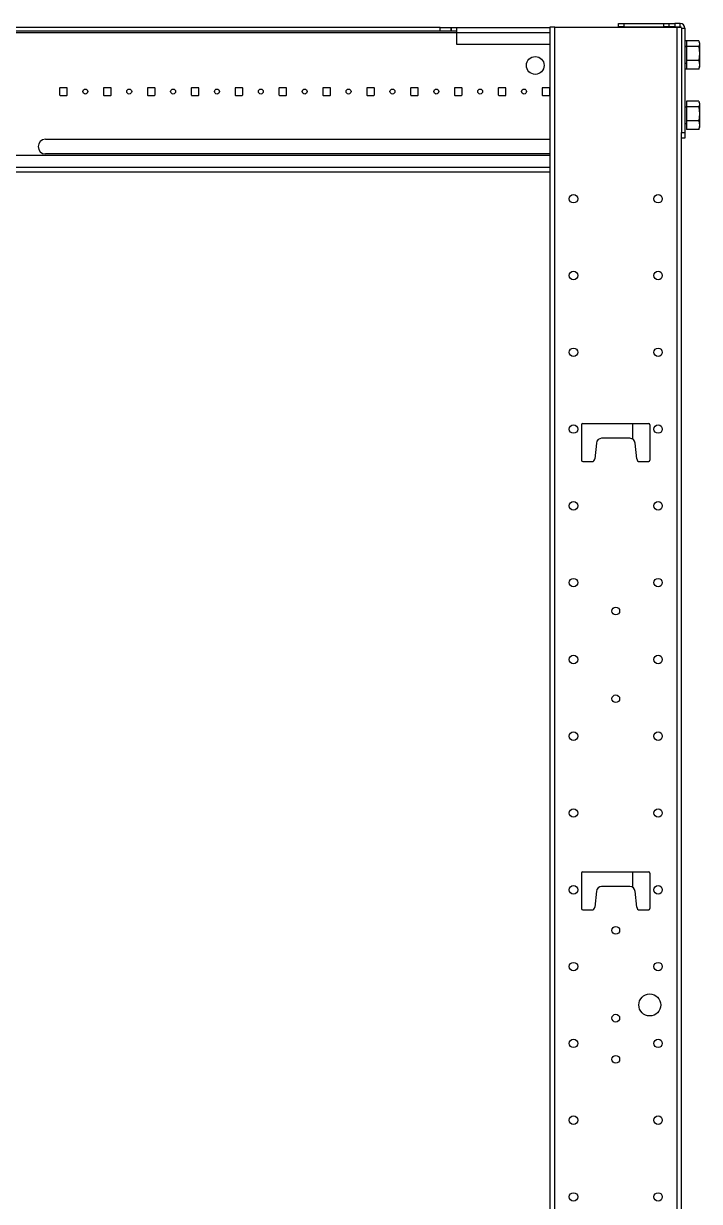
# Model space of a CAD drawing. Extents: x 8 to 102, y 11 to 162.
# Drawn here: x 80.58 to 95.98, y 80.26 to 107.1 of the extents above; entities that cross this region are included whole.
import ezdxf

# ---------------------------------------------------------------- set-up
doc = ezdxf.new("R2010")
doc.units = 0
doc.header["$MEASUREMENT"] = 0
doc.layers.add('TFR-TRI3', color=7, linetype='CONTINUOUS')

msp = doc.modelspace()

# ---------------------------------------------------------------- linework, layer by layer
at = {"layer": 'TFR-TRI3', "color": 30, "linetype": 'CONTINUOUS'}
for p, q in [((70.698, 106.902), (90.448, 106.902)), ((90.073, 107.01), (71.073, 107.01)), ((90.073, 106.932), (71.073, 106.932)), ((90.073, 106.932), (90.073, 107.01)), ((90.073, 107.01), (90.198, 107.01)), ((90.198, 106.932), (90.073, 106.932)), ((90.198, 107.01), (90.289, 107.01)), ((90.289, 106.932), (90.198, 106.932)), ((90.289, 107.01), (90.323, 107.01)), ((90.323, 106.932), (90.289, 106.932)), ((90.323, 107.01), (90.323, 107.01)), ((90.323, 107.01), (90.323, 106.932)), ((90.323, 106.963), (90.323, 107.01)), ((90.323, 106.932), (90.323, 106.963)), ((90.325, 106.932), (90.323, 106.932)), ((90.323, 106.932), (90.323, 106.932)), ((90.333, 106.932), (90.325, 106.932)), ((90.329, 107.01), (90.336, 107.01)), ((90.347, 106.932), (90.333, 106.932)), ((90.336, 107.01), (90.352, 107.01)), ((90.365, 106.932), (90.347, 106.932)), ((90.352, 107.01), (90.371, 107.01)), ((90.386, 106.932), (90.365, 106.932)), ((90.371, 107.01), (90.392, 107.01)), ((90.406, 106.932), (90.386, 106.932)), ((90.392, 107.01), (90.412, 107.01)), ((90.425, 106.932), (90.406, 106.932)), ((90.412, 107.01), (90.429, 107.01)), ((90.439, 106.932), (90.425, 106.932)), ((90.429, 107.01), (90.442, 107.01)), ((90.447, 106.932), (90.439, 106.932)), ((90.442, 107.01), (90.448, 107.01)), ((90.448, 106.932), (90.447, 106.932)), ((90.448, 107.01), (90.448, 107.01)), ((90.448, 107.01), (90.448, 107.01)), ((90.448, 107.01), (90.448, 106.975)), ((90.448, 107.01), (92.576, 107.01)), ((90.448, 107.01), (90.448, 107.01)), ((90.448, 106.975), (90.448, 106.902)), ((90.448, 106.902), (92.576, 106.902)), ((90.448, 106.902), (90.448, 106.63)), ((90.448, 106.63), (92.576, 106.63)), ((81.398, 105.631), (81.398, 105.476)), ((81.563, 105.641), (81.408, 105.641)), ((81.573, 105.476), (81.573, 105.631)), ((82.398, 105.631), (82.398, 105.476)), ((82.563, 105.641), (82.408, 105.641)), ((82.573, 105.476), (82.573, 105.631)), ((83.398, 105.631), (83.398, 105.476)), ((83.563, 105.641), (83.408, 105.641)), ((83.573, 105.476), (83.573, 105.631)), ((84.398, 105.631), (84.398, 105.476)), ((84.563, 105.641), (84.408, 105.641)), ((84.573, 105.476), (84.573, 105.631)), ((85.398, 105.631), (85.398, 105.476)), ((85.563, 105.641), (85.408, 105.641)), ((85.573, 105.476), (85.573, 105.631)), ((86.398, 105.631), (86.398, 105.476)), ((86.563, 105.641), (86.408, 105.641)), ((86.573, 105.476), (86.573, 105.631)), ((87.398, 105.631), (87.398, 105.476)), ((87.563, 105.641), (87.408, 105.641)), ((87.573, 105.476), (87.573, 105.631)), ((88.398, 105.631), (88.398, 105.476)), ((88.563, 105.641), (88.408, 105.641)), ((88.573, 105.476), (88.573, 105.631)), ((89.398, 105.631), (89.398, 105.476)), ((89.563, 105.641), (89.408, 105.641)), ((89.573, 105.476), (89.573, 105.631)), ((90.398, 105.631), (90.398, 105.476)), ((90.563, 105.641), (90.408, 105.641)), ((90.573, 105.476), (90.573, 105.631)), ((91.398, 105.631), (91.398, 105.476)), ((91.563, 105.641), (91.408, 105.641)), ((91.573, 105.466), (91.573, 105.631)), ((92.398, 105.631), (92.398, 105.476)), ((92.563, 105.641), (92.408, 105.641)), ((92.573, 105.476), (92.573, 105.631)), ((81.408, 105.466), (81.563, 105.466)), ((82.408, 105.466), (82.563, 105.466)), ((83.408, 105.466), (83.563, 105.466)), ((84.408, 105.466), (84.563, 105.466)), ((85.408, 105.466), (85.563, 105.466)), ((86.408, 105.466), (86.563, 105.466)), ((87.408, 105.466), (87.563, 105.466)), ((88.408, 105.466), (88.563, 105.466)), ((89.408, 105.466), (89.563, 105.466)), ((90.408, 105.466), (90.563, 105.466)), ((91.408, 105.466), (91.573, 105.466)), ((92.408, 105.466), (92.563, 105.466)), ((81.076, 104.466), (92.576, 104.466)), ((92.576, 104.097), (68.577, 104.097)), ((92.576, 104.13), (81.076, 104.13)), ((92.576, 103.826), (68.577, 103.826)), ((92.576, 103.717), (68.577, 103.717))]:
    msp.add_line(p, q, dxfattribs=at)
at = {"layer": 'TFR-TRI3', "color": 151, "linetype": 'CONTINUOUS'}
for p, q in [((92.608, 107.017), (92.576, 107.017)), ((92.576, 107.017), (92.576, 11.26)), ((92.685, 107.017), (92.608, 107.017)), ((92.685, 107.017), (95.468, 107.017)), ((92.685, 11.26), (92.685, 107.017)), ((95.468, 107.017), (95.545, 107.017)), ((95.468, 107.017), (95.468, 11.26)), ((95.545, 107.017), (95.576, 107.017)), ((95.576, 13.694), (95.576, 104.587)), ((93.326, 97.99), (94.826, 97.99)), ((93.296, 97.96), (93.296, 97.15)), ((94.856, 97.96), (94.856, 97.15)), ((93.635, 97.543), (93.596, 97.18)), ((94.398, 97.65), (93.754, 97.65)), ((94.556, 97.18), (94.518, 97.543)), ((93.326, 97.12), (93.536, 97.12)), ((94.616, 97.12), (94.826, 97.12)), ((93.296, 87.742), (93.296, 86.932)), ((93.326, 87.772), (94.826, 87.772)), ((94.856, 87.742), (94.856, 86.932)), ((93.635, 87.325), (93.596, 86.962)), ((94.398, 87.432), (93.754, 87.432)), ((94.556, 86.962), (94.518, 87.325)), ((93.326, 86.902), (93.536, 86.902)), ((94.616, 86.902), (94.826, 86.902))]:
    msp.add_line(p, q, dxfattribs=at)
at = {"layer": 'TFR-TRI3', "color": 11, "linetype": 'CONTINUOUS'}
for p, q in [((94.136, 107.103), (94.173, 107.103)), ((94.136, 107.025), (94.136, 107.103)), ((94.173, 107.025), (94.136, 107.025)), ((94.173, 107.103), (94.261, 107.103)), ((94.261, 107.025), (94.173, 107.025)), ((94.261, 107.103), (94.261, 107.025)), ((94.261, 107.103), (95.171, 107.103)), ((94.261, 107.025), (95.171, 107.025)), ((95.171, 107.103), (95.26, 107.103)), ((95.171, 107.025), (95.171, 107.103)), ((95.26, 107.025), (95.171, 107.025)), ((95.26, 107.103), (95.296, 107.103)), ((95.296, 107.025), (95.26, 107.025)), ((95.296, 107.025), (95.296, 107.103)), ((95.296, 107.103), (95.333, 107.103)), ((95.333, 107.025), (95.296, 107.025)), ((95.333, 107.103), (95.421, 107.103)), ((95.421, 107.025), (95.333, 107.025)), ((95.546, 107.103), (95.421, 107.103)), ((95.421, 107.103), (95.421, 107.025)), ((95.421, 107.025), (95.546, 107.025)), ((95.546, 107.025), (95.546, 107.103)), ((95.576, 106.995), (95.654, 106.995)), ((95.576, 106.995), (95.576, 104.617)), ((95.654, 106.995), (95.654, 104.617)), ((95.576, 104.617), (95.654, 104.617)), ((95.576, 104.529), (95.576, 104.617)), ((95.576, 104.492), (95.576, 104.529)), ((95.654, 104.492), (95.576, 104.492)), ((95.654, 104.617), (95.654, 104.529)), ((95.654, 104.529), (95.654, 104.492))]:
    msp.add_line(p, q, dxfattribs=at)
at = {"layer": 'TFR-TRI3', "color": 3, "linetype": 'CONTINUOUS'}
for p, q in [((95.688, 106.707), (95.654, 106.707)), ((95.688, 106.582), (95.654, 106.582)), ((95.688, 106.707), (95.688, 106.582)), ((95.972, 106.707), (95.688, 106.707)), ((95.972, 106.582), (95.688, 106.582)), ((95.688, 106.582), (95.688, 106.261)), ((95.972, 106.707), (95.983, 106.645)), ((95.976, 106.597), (95.972, 106.582)), ((95.972, 106.582), (95.983, 106.422)), ((95.983, 106.645), (95.976, 106.597)), ((95.983, 106.666), (95.977, 106.689)), ((95.983, 106.666), (95.983, 106.661)), ((95.983, 106.661), (95.983, 106.645)), ((95.983, 106.645), (95.983, 106.556)), ((95.688, 106.573), (95.654, 106.573)), ((95.983, 106.422), (95.972, 106.261)), ((95.983, 106.556), (95.983, 106.422)), ((95.983, 106.422), (95.983, 106.277)), ((95.654, 106.198), (95.688, 106.198)), ((95.688, 106.063), (95.654, 106.063)), ((95.972, 106.261), (95.688, 106.261)), ((95.688, 106.261), (95.688, 106.063)), ((95.972, 106.063), (95.688, 106.063)), ((95.972, 106.261), (95.983, 106.162)), ((95.983, 106.162), (95.972, 106.063)), ((95.972, 106.063), (95.976, 106.078)), ((95.976, 106.078), (95.983, 106.125)), ((95.983, 106.277), (95.983, 106.162)), ((95.983, 106.162), (95.983, 106.106)), ((95.983, 106.106), (95.983, 106.125)), ((95.688, 105.332), (95.688, 105.207)), ((95.972, 105.332), (95.688, 105.332)), ((95.972, 105.332), (95.983, 105.27)), ((95.983, 105.27), (95.976, 105.222)), ((95.983, 105.291), (95.977, 105.314)), ((95.983, 105.291), (95.983, 105.286)), ((95.983, 105.286), (95.983, 105.27)), ((95.983, 105.27), (95.983, 105.181)), ((95.688, 105.198), (95.654, 105.198)), ((95.688, 105.207), (95.688, 104.886)), ((95.972, 105.207), (95.688, 105.207)), ((95.976, 105.222), (95.972, 105.207)), ((95.972, 105.207), (95.983, 105.047)), ((95.983, 105.047), (95.972, 104.886)), ((95.983, 105.181), (95.983, 105.047)), ((95.983, 105.047), (95.983, 104.902)), ((95.654, 104.823), (95.688, 104.823)), ((95.972, 104.886), (95.688, 104.886)), ((95.688, 104.886), (95.688, 104.688)), ((95.972, 104.886), (95.983, 104.787)), ((95.983, 104.787), (95.972, 104.688)), ((95.972, 104.688), (95.976, 104.703)), ((95.976, 104.703), (95.983, 104.75)), ((95.983, 104.902), (95.983, 104.787)), ((95.983, 104.787), (95.983, 104.731)), ((95.983, 104.731), (95.983, 104.75)), ((95.972, 104.688), (95.688, 104.688))]:
    msp.add_line(p, q, dxfattribs=at)
at = {"layer": 'TFR-TRI3', "color": 215, "linetype": 'CONTINUOUS'}
for p, q in [((94.461, 97.989), (94.461, 97.632)), ((94.461, 87.771), (94.461, 87.413))]:
    msp.add_line(p, q, dxfattribs=at)
at = {"layer": 'TFR-TRI3', "color": 30, "linetype": 'CONTINUOUS'}
for centre, radius in [((92.241, 106.148), 0.203), ((81.985, 105.554), 0.0565), ((82.985, 105.554), 0.0565), ((83.985, 105.554), 0.0565), ((84.985, 105.554), 0.0565), ((85.985, 105.554), 0.0565), ((86.985, 105.554), 0.0565), ((87.985, 105.554), 0.0565), ((88.985, 105.554), 0.0565), ((89.985, 105.554), 0.0565), ((90.985, 105.554), 0.0565), ((91.985, 105.554), 0.0565)]:
    msp.add_circle(centre, radius, dxfattribs=at)
at = {"layer": 'TFR-TRI3', "color": 151, "linetype": 'CONTINUOUS'}
for centre, radius in [((93.112, 103.11), 0.0965), ((95.04, 103.11), 0.0965), ((93.112, 101.36), 0.0965), ((95.04, 101.36), 0.0965), ((93.112, 99.61), 0.0965), ((95.04, 99.61), 0.0965), ((93.112, 97.86), 0.0965), ((95.04, 97.86), 0.0965), ((93.112, 96.11), 0.0965), ((95.04, 96.11), 0.0965), ((93.112, 94.36), 0.0965), ((95.04, 94.36), 0.0965), ((94.076, 93.714), 0.0885), ((93.112, 92.61), 0.0965), ((95.04, 92.61), 0.0965), ((94.076, 91.714), 0.0885), ((93.112, 90.86), 0.0965), ((95.04, 90.86), 0.0965), ((93.112, 89.11), 0.0965), ((95.04, 89.11), 0.0965), ((93.112, 87.36), 0.0965), ((95.04, 87.36), 0.0965), ((94.076, 86.435), 0.0885), ((93.112, 85.61), 0.0965), ((95.04, 85.61), 0.0965), ((94.851, 84.735), 0.25), ((94.076, 84.435), 0.0885), ((93.112, 83.86), 0.0965), ((95.04, 83.86), 0.0965), ((94.076, 83.496), 0.0885), ((93.112, 82.11), 0.0965), ((95.04, 82.11), 0.0965), ((93.112, 80.36), 0.0965), ((95.04, 80.36), 0.0965)]:
    msp.add_circle(centre, radius, dxfattribs=at)
at = {"layer": 'TFR-TRI3', "color": 11, "linetype": 'CONTINUOUS'}
for radius, start in [(0.108, 0), (0.03, 47.1656)]:
    msp.add_arc((95.546, 106.995), radius, start, 90, dxfattribs=at)
at = {"layer": 'TFR-TRI3', "color": 30, "linetype": 'CONTINUOUS'}
for centre, radius, start, end in [((81.408, 105.631), 0.01, 90, 180), ((81.563, 105.631), 0.01, 0, 90), ((82.408, 105.631), 0.01, 90, 180), ((82.563, 105.631), 0.01, 0, 90), ((83.408, 105.631), 0.01, 90, 180), ((83.563, 105.631), 0.01, 0, 90), ((84.408, 105.631), 0.01, 90, 180), ((84.563, 105.631), 0.01, 0, 90), ((85.408, 105.631), 0.01, 90, 180), ((85.563, 105.631), 0.01, 0, 90), ((86.408, 105.631), 0.01, 90, 180), ((86.563, 105.631), 0.01, 0, 90), ((87.408, 105.631), 0.01, 90, 180), ((87.563, 105.631), 0.01, 0, 90), ((88.408, 105.631), 0.01, 90, 180), ((88.563, 105.631), 0.01, 0, 90), ((89.408, 105.631), 0.01, 90, 180), ((89.563, 105.631), 0.01, 0, 90), ((90.408, 105.631), 0.01, 90, 180), ((90.563, 105.631), 0.01, 0, 90), ((91.408, 105.631), 0.01, 90, 180), ((91.563, 105.631), 0.01, 0, 90), ((92.408, 105.631), 0.01, 90, 180), ((92.563, 105.631), 0.01, 0, 90), ((81.408, 105.476), 0.01, 180, 270), ((81.563, 105.476), 0.01, 270, 0), ((82.408, 105.476), 0.01, 180, 270), ((82.563, 105.476), 0.01, 270, 0), ((83.408, 105.476), 0.01, 180, 270), ((83.563, 105.476), 0.01, 270, 0), ((84.408, 105.476), 0.01, 180, 270), ((84.563, 105.476), 0.01, 270, 0), ((85.408, 105.476), 0.01, 180, 270), ((85.563, 105.476), 0.01, 270, 0), ((86.408, 105.476), 0.01, 180, 270), ((86.563, 105.476), 0.01, 270, 0), ((87.408, 105.476), 0.01, 180, 270), ((87.563, 105.476), 0.01, 270, 0), ((88.408, 105.476), 0.01, 180, 270), ((88.563, 105.476), 0.01, 270, 0), ((89.408, 105.476), 0.01, 180, 270), ((89.563, 105.476), 0.01, 270, 0), ((90.408, 105.476), 0.01, 180, 270), ((90.563, 105.476), 0.01, 270, 0), ((91.408, 105.476), 0.01, 180, 270), ((91.563, 105.476), 0.01, 270, 0), ((92.408, 105.476), 0.01, 180, 270), ((92.563, 105.476), 0.01, 270, 0), ((81.076, 104.298), 0.168, 90, 270)]:
    msp.add_arc(centre, radius, start, end, dxfattribs=at)
at = {"layer": 'TFR-TRI3', "color": 151, "linetype": 'CONTINUOUS'}
for centre, radius, start, end in [((93.326, 97.96), 0.03, 90, 180), ((94.826, 97.96), 0.03, 0, 90), ((93.754, 97.53), 0.12, 90, 173.9275), ((94.398, 97.53), 0.12, 6.0725, 90), ((93.326, 97.15), 0.03, 180, 270), ((93.536, 97.18), 0.06, 270, 0), ((94.616, 97.18), 0.06, 180, 270), ((94.826, 97.15), 0.03, 270, 0), ((93.326, 87.742), 0.03, 90, 180), ((94.826, 87.742), 0.03, 0, 90), ((93.754, 87.312), 0.12, 90, 173.9275), ((94.398, 87.312), 0.12, 6.0725, 90), ((93.326, 86.932), 0.03, 180, 270), ((93.536, 86.962), 0.06, 270, 0), ((94.616, 86.962), 0.06, 180, 270), ((94.826, 86.932), 0.03, 270, 0)]:
    msp.add_arc(centre, radius, start, end, dxfattribs=at)

doc.saveas('drawing.dxf')
